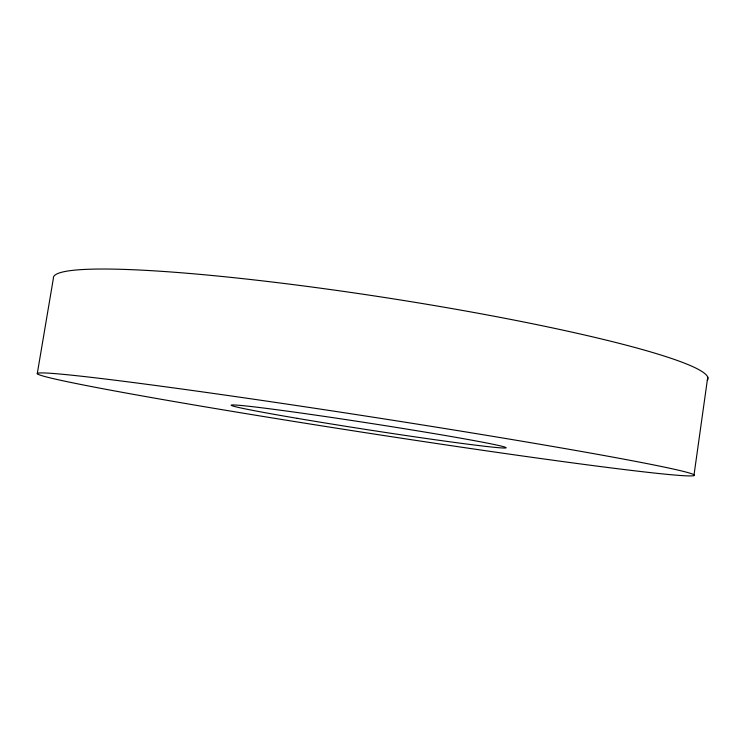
<?xml version="1.0" encoding="UTF-8"?>
<svg xmlns="http://www.w3.org/2000/svg" width="745" height="745" viewBox="0 0 745 745"><rect width="100%" height="100%" fill="white"/><g stroke="black" fill="none" stroke-linecap="round" stroke-linejoin="round"><path stroke-width="1.12" d="M693.93 475.627A332.549 8.251 8.8 0 0 217.493 394.012A332.549 8.251 8.8 0 0 185.961 403.567A332.549 8.251 8.8 0 0 693.93 475.627L707.75 377.119M37.25 373.767L53.379 278.379A331.199 30.964 8.8 0 1 389.328 298.224A331.199 30.964 8.8 0 1 707.331 380.369M297.208 418.336A139.185 3.371 8.8 0 0 506.125 447.81A139.185 3.371 8.8 0 0 302.498 413.252A139.185 3.371 8.8 0 0 297.208 418.336"/></g></svg>
